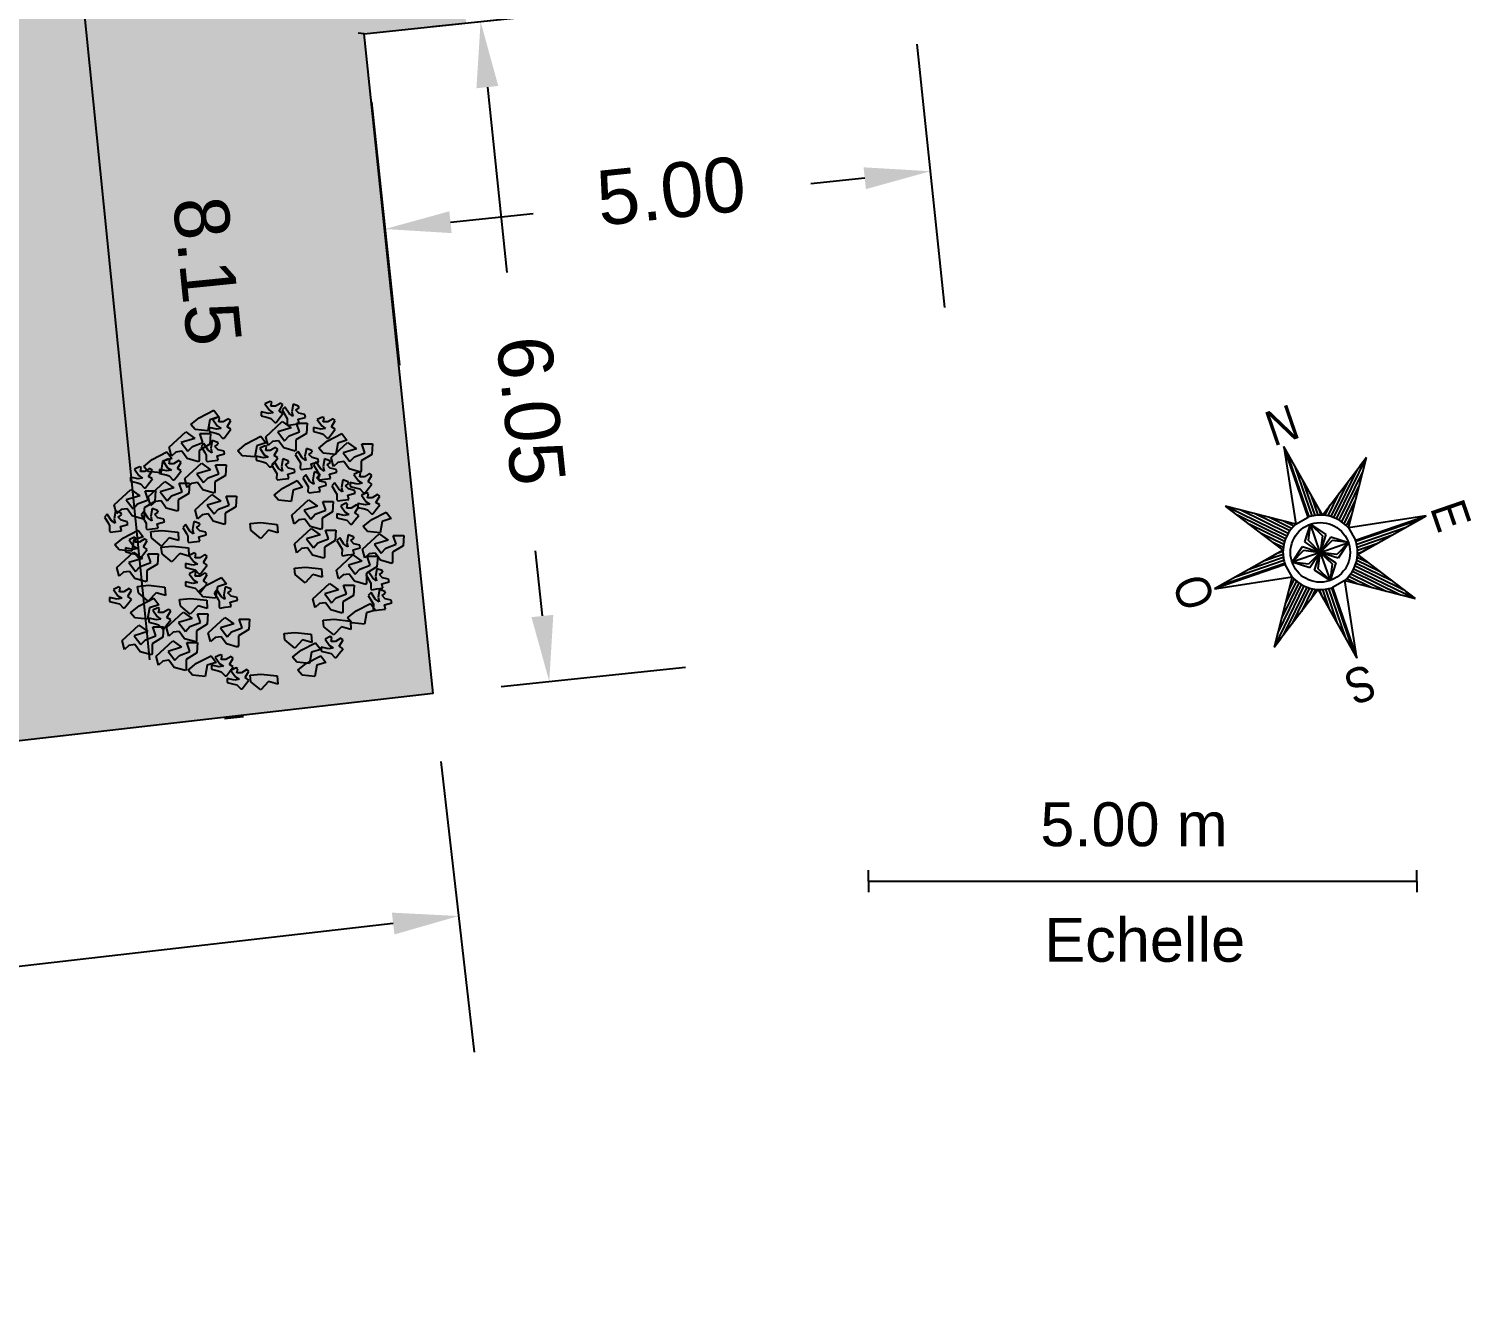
# Model space of a CAD drawing. Header units: millimetres. Extents: x 2334 to 13061, y 1687 to 13341.
# Drawn here: x 2356.39 to 2369.55, y 1702.12 to 1713.74 of the extents above; entities that cross this region are included whole.
import ezdxf

# ---------------------------------------------------------------- set-up
doc = ezdxf.new("R2010")
doc.units = ezdxf.units.MM
doc.linetypes.add('PTS_EXT', pattern=[999999, 0, -999999])
for name, color, linetype in [('Cotations Lot', 5, 'Continuous'), ('Espaces verts', 82, 'Continuous'), ('LimitesConstr', 1, 'Continuous'), ('LimitesLot', 5, 'Continuous'), ('Texte', 7, 'Continuous')]:
    doc.layers.add(name, color=color, linetype=linetype)
doc.styles.get("Standard").update_dxf_attribs({"font": 'arial.ttf'})
doc.dimstyles.new('ISO-25', dxfattribs={"dimtxt": 2.5, "dimasz": 2.5, "dimexe": 1.25, "dimexo": 0.625, "dimtad": 1, "dimtxsty": 'Standard', "dimcen": 2.5, "dimadec": 0, "dimazin": 0, "dimtfac": 1, "dimtmove": 0, "dimatfit": 3, "dimfxl": 1, "dimarcsym": 0})

# ---------------------------------------------------------------- blocks, each defined once
blk = doc.blocks.new('*D6')
at = {"layer": 'Defpoints', "color": 0, "transparency": 16777216}
for p in [(2356.734, 1715.495), (2357.555, 1707.386), (2357.555, 1707.386)]:
    blk.add_point(p, dxfattribs=at)
at = {"layer": 'LimitesConstr', "color": 0, "lineweight": -2, "transparency": 16777216}
for p, q in [((2357.356, 1715.558), (2357.53, 1715.575)), ((2356.795, 1714.898), (2357.494, 1707.983)), ((2358.177, 1707.449), (2358.351, 1707.467))]:
    blk.add_line(p, q, dxfattribs=at)
at = {"layer": 'LimitesConstr', "color": 0, "transparency": 16777216}
for points in [[(2356.894, 1714.908), (2356.695, 1714.888), (2356.734, 1715.495)], [(2357.594, 1707.993), (2357.395, 1707.973), (2357.555, 1707.386)]]:
    blk.add_solid(points, dxfattribs=at)
at = {"layer": 'LimitesConstr', "color": 0, "transparency": 16777216, "insert": (2358.02, 1711.529), "char_height": 0.5, "attachment_point": 5, "rotation": 275.7775}
blk.add_mtext('8.15', dxfattribs=at)
blk = doc.blocks.new('BRANCHO1', base_point=(16.66, 36.12))
for p, q in [((16.573, 36.1498), (16.6363, 36.2083)), ((16.6707, 36.1837), (16.619, 36.1683)), ((16.619, 36.1683), (16.6449, 36.1344)), ((16.6363, 36.2083), (16.6707, 36.1837)), ((16.6622, 36.1529), (16.7024, 36.1683)), ((16.7283, 36.1621), (16.688, 36.1375)), ((16.7024, 36.1683), (16.6909, 36.2022)), ((16.6909, 36.2022), (16.7311, 36.2022)), ((16.7311, 36.2022), (16.7283, 36.1621)), ((16.5817, 36.1159), (16.573, 36.1498)), ((16.5989, 36.1313), (16.5817, 36.1159)), ((16.6219, 36.1344), (16.5989, 36.1313)), ((16.642, 36.1067), (16.6219, 36.1344)), ((16.6851, 36.0944), (16.642, 36.1067)), ((16.6449, 36.1344), (16.6622, 36.1529)), ((16.688, 36.1005), (16.6851, 36.0944)), ((16.688, 36.1375), (16.688, 36.1005))]:
    blk.add_line(p, q)
blk = doc.blocks.new('BRANCHO2', base_point=(16.83, 36.07))
for p, q in [((16.7826, 36.0972), (16.8244, 36.1012)), ((16.8244, 36.1012), (16.8867, 36.0942)), ((16.7857, 36.0721), (16.7826, 36.0972)), ((16.8235, 36.041), (16.7857, 36.0721)), ((16.8534, 36.0726), (16.8235, 36.041)), ((16.8887, 36.0624), (16.8534, 36.0726)), ((16.8867, 36.0942), (16.8887, 36.0624))]:
    blk.add_line(p, q)
blk = doc.blocks.new('BRANCHO3', base_point=(16.71, 35.96))
for p, q in [((16.6554, 35.9949), (16.6554, 35.9795)), ((16.6841, 35.9887), (16.6554, 35.9949)), ((16.6899, 36.0349), (16.6698, 36.0256)), ((16.6698, 36.0256), (16.687, 36.001)), ((16.7014, 35.9918), (16.6841, 35.9887)), ((16.687, 36.001), (16.7014, 35.9918)), ((16.6956, 36.0318), (16.6899, 36.0349)), ((16.6927, 36.0165), (16.6956, 36.0318)), ((16.71, 36.0165), (16.6927, 36.0165)), ((16.7301, 36.0288), (16.71, 36.0165)), ((16.7243, 35.9979), (16.7387, 36.0226)), ((16.7387, 35.9887), (16.7243, 35.9979)), ((16.7243, 35.9702), (16.7387, 35.9887)), ((16.7387, 36.0226), (16.7301, 36.0288)), ((16.6554, 35.9795), (16.6812, 35.9733)), ((16.6812, 35.9733), (16.6927, 35.9702)), ((16.6927, 35.9702), (16.7071, 35.9548)), ((16.7071, 35.9548), (16.7128, 35.9548)), ((16.7128, 35.9548), (16.7243, 35.9702))]:
    blk.add_line(p, q)
blk = doc.blocks.new('*D37')
at = {"layer": 'Cotations Lot', "color": 0, "lineweight": -2, "transparency": 16777216}
for p, q in [((2364.491, 1713.599), (2364.746, 1711.196)), ((2359.519, 1713.072), (2359.774, 1710.669)), ((2364.018, 1712.376), (2363.526, 1712.323)), ((2360.239, 1711.975), (2360.993, 1712.055))]:
    blk.add_line(p, q, dxfattribs=at)
at = {"layer": 'Cotations Lot', "color": 0, "transparency": 16777216}
for points in [[(2364.007, 1712.475), (2364.028, 1712.276), (2364.615, 1712.439)], [(2360.229, 1712.074), (2360.25, 1711.875), (2359.642, 1711.912)]]:
    blk.add_solid(points, dxfattribs=at)
at = {"layer": 'Defpoints', "color": 0, "transparency": 16777216}
for p in [(2364.426, 1714.221), (2359.453, 1713.693), (2364.615, 1712.439)]:
    blk.add_point(p, dxfattribs=at)
at = {"layer": 'Cotations Lot', "color": 0, "transparency": 16777216, "insert": (2362.252, 1712.258), "char_height": 0.5, "attachment_point": 5, "rotation": 6.0547}
blk.add_mtext('5.00', dxfattribs=at)
blk = doc.blocks.new('*D40')
at = {"layer": 'Cotations Lot', "color": 0, "lineweight": -2, "transparency": 16777216}
for p, q in [((2360.151, 1707.055), (2360.455, 1704.404)), ((2359.716, 1705.577), (2351.66, 1704.654)), ((2340.181, 1704.766), (2340.485, 1702.115)), ((2340.939, 1703.425), (2348.735, 1704.319))]:
    blk.add_line(p, q, dxfattribs=at)
at = {"layer": 'Cotations Lot', "color": 0, "transparency": 16777216}
for points in [[(2359.705, 1705.677), (2359.728, 1705.478), (2360.312, 1705.646)], [(2340.928, 1703.525), (2340.95, 1703.326), (2340.343, 1703.357)]]:
    blk.add_solid(points, dxfattribs=at)
at = {"layer": 'Defpoints', "color": 0, "transparency": 16777216}
for p in [(2360.08, 1707.676), (2340.11, 1705.387), (2340.343, 1703.357)]:
    blk.add_point(p, dxfattribs=at)
at = {"layer": 'Cotations Lot', "color": 0, "transparency": 16777216, "insert": (2350.19, 1704.556), "char_height": 0.5, "attachment_point": 5, "rotation": 6.5385}
blk.add_mtext('20.10', dxfattribs=at)
blk = doc.blocks.new('*D41')
at = {"layer": 'Cotations Lot', "color": 0, "lineweight": -2, "transparency": 16777216}
for p, q in [((2360.075, 1713.758), (2361.757, 1713.933)), ((2360.576, 1713.207), (2360.752, 1711.517)), ((2361.078, 1708.383), (2361.016, 1708.976)), ((2360.701, 1707.74), (2362.383, 1707.915))]:
    blk.add_line(p, q, dxfattribs=at)
at = {"layer": 'Cotations Lot', "color": 0, "transparency": 16777216}
for points in [[(2360.675, 1713.217), (2360.476, 1713.196), (2360.514, 1713.804)], [(2361.177, 1708.393), (2360.978, 1708.372), (2361.14, 1707.786)]]:
    blk.add_solid(points, dxfattribs=at)
at = {"layer": 'Defpoints', "color": 0, "transparency": 16777216}
for p in [(2360.514, 1713.804), (2359.453, 1713.693), (2360.08, 1707.676)]:
    blk.add_point(p, dxfattribs=at)
at = {"layer": 'Cotations Lot', "color": 0, "transparency": 16777216, "insert": (2360.973, 1710.256), "char_height": 0.5, "attachment_point": 5, "rotation": 275.9401}
blk.add_mtext('6.05', dxfattribs=at)

msp = doc.modelspace()

# ---------------------------------------------------------------- hatches: boundary and pattern name
at = {"layer": 'Espaces verts', "transparency": 33554508}
h = msp.add_hatch(color=256, dxfattribs=at)
h.dxf.hatch_style = 1
h.paths.add_polyline_path([(2339.182, 1725.515), (2340.11, 1705.387), (2360.08, 1707.676), (2359.453, 1713.693), (2360.382, 1713.792), (2359.934, 1717.995), (2356.734, 1717.995), (2356.734, 1715.495), (2348.234, 1715.495), (2348.234, 1717.995), (2344.734, 1717.995), (2344.734, 1724.595), (2347.634, 1724.595), (2347.634, 1728.595), (2341.892, 1728.595)])

# ---------------------------------------------------------------- linework, layer by layer
at = {"linetype": 'PTS_EXT', "transparency": 33554636}
for p, q in [((2368.191, 1709.303), (2367.84, 1709.928)), ((2367.84, 1709.928), (2367.948, 1709.219)), ((2368.594, 1709.828), (2368.191, 1709.303)), ((2368.428, 1709.187), (2368.594, 1709.828)), ((2367.308, 1709.385), (2367.833, 1708.982)), ((2367.948, 1709.219), (2367.308, 1709.385)), ((2369.137, 1709.295), (2368.428, 1709.187)), ((2368.512, 1708.945), (2369.137, 1709.295)), ((2367.833, 1708.982), (2367.208, 1708.631)), ((2369.036, 1708.542), (2368.512, 1708.945)), ((2367.208, 1708.631), (2367.916, 1708.74)), ((2367.916, 1708.74), (2367.751, 1708.099)), ((2367.751, 1708.099), (2368.153, 1708.624)), ((2368.153, 1708.624), (2368.504, 1707.999)), ((2368.504, 1707.999), (2368.396, 1708.707)), ((2368.396, 1708.707), (2369.036, 1708.542))]:
    msp.add_line(p, q, dxfattribs=at)
at = {"linetype": 'Continuous', "transparency": 33554636}
for p, q in [((2368.191, 1709.303), (2367.84, 1709.928)), ((2368.061, 1709.285), (2367.84, 1709.928)), ((2367.84, 1709.928), (2367.948, 1709.219)), ((2368.061, 1709.285), (2367.84, 1709.928)), ((2367.84, 1709.928), (2367.84, 1709.928)), ((2368.071, 1709.288), (2367.868, 1709.878)), ((2368.191, 1709.303), (2368.594, 1709.828)), ((2368.321, 1709.269), (2368.594, 1709.828)), ((2368.428, 1709.187), (2368.594, 1709.828)), ((2368.097, 1709.295), (2367.942, 1709.745)), ((2368.296, 1709.28), (2368.511, 1709.72)), ((2368.345, 1709.256), (2368.56, 1709.696)), ((2368.125, 1709.3), (2368.017, 1709.613)), ((2368.27, 1709.289), (2368.428, 1709.611)), ((2368.368, 1709.241), (2368.525, 1709.564)), ((2368.152, 1709.303), (2368.091, 1709.48)), ((2368.243, 1709.296), (2368.345, 1709.503)), ((2368.39, 1709.224), (2368.491, 1709.432)), ((2367.948, 1709.219), (2367.308, 1709.385)), ((2367.833, 1708.982), (2367.308, 1709.385)), ((2367.867, 1709.112), (2367.308, 1709.385)), ((2367.856, 1709.087), (2367.416, 1709.302)), ((2367.879, 1709.136), (2367.44, 1709.351)), ((2367.894, 1709.159), (2367.572, 1709.317)), ((2367.911, 1709.181), (2367.704, 1709.283)), ((2367.948, 1709.219), (2368.061, 1709.285)), ((2368.181, 1709.303), (2368.166, 1709.348)), ((2368.216, 1709.301), (2368.262, 1709.395)), ((2368.411, 1709.205), (2368.457, 1709.3)), ((2369.137, 1709.295), (2368.428, 1709.187)), ((2368.494, 1709.074), (2369.137, 1709.295)), ((2368.494, 1709.074), (2369.137, 1709.295)), ((2368.497, 1709.064), (2369.087, 1709.267)), ((2368.512, 1708.945), (2369.137, 1709.295)), ((2369.137, 1709.295), (2369.137, 1709.295)), ((2367.847, 1709.062), (2367.524, 1709.219)), ((2367.84, 1709.035), (2367.632, 1709.136)), ((2367.93, 1709.202), (2367.836, 1709.248)), ((2368.031, 1709.059), (2368.084, 1709.22)), ((2368.064, 1709.07), (2368.084, 1709.22)), ((2368.172, 1708.963), (2368.084, 1709.22)), ((2368.084, 1709.22), (2368.192, 1709.114)), ((2368.084, 1709.22), (2368.224, 1709.125)), ((2368.428, 1709.187), (2368.494, 1709.074)), ((2368.504, 1709.038), (2368.954, 1709.193)), ((2367.835, 1709.007), (2367.74, 1709.053)), ((2367.915, 1708.875), (2368.01, 1709.015)), ((2368.01, 1709.015), (2368.172, 1708.963)), ((2368.172, 1708.963), (2368.031, 1709.059)), ((2368.172, 1708.963), (2368.064, 1709.07)), ((2368.224, 1709.125), (2368.172, 1708.963)), ((2368.192, 1709.114), (2368.172, 1708.963)), ((2368.172, 1708.963), (2368.268, 1709.104)), ((2368.279, 1709.072), (2368.172, 1708.963)), ((2368.172, 1708.963), (2368.429, 1709.052)), ((2368.268, 1709.104), (2368.429, 1709.052)), ((2368.429, 1709.052), (2368.279, 1709.072)), ((2368.429, 1709.052), (2368.323, 1708.943)), ((2368.429, 1709.052), (2368.334, 1708.911)), ((2368.509, 1709.011), (2368.822, 1709.119)), ((2368.512, 1708.983), (2368.689, 1709.044)), ((2367.833, 1708.982), (2367.208, 1708.631)), ((2367.84, 1708.889), (2367.39, 1708.734)), ((2367.835, 1708.916), (2367.523, 1708.808)), ((2367.833, 1708.944), (2367.655, 1708.882)), ((2367.832, 1708.972), (2367.788, 1708.957)), ((2367.915, 1708.875), (2368.021, 1708.983)), ((2368.172, 1708.963), (2367.915, 1708.875)), ((2368.066, 1708.855), (2367.915, 1708.875)), ((2368.077, 1708.823), (2367.915, 1708.875)), ((2368.021, 1708.983), (2368.172, 1708.963)), ((2368.172, 1708.963), (2368.066, 1708.855)), ((2368.172, 1708.963), (2368.077, 1708.823)), ((2368.12, 1708.801), (2368.172, 1708.963)), ((2368.152, 1708.813), (2368.172, 1708.963)), ((2368.323, 1708.943), (2368.172, 1708.963)), ((2368.172, 1708.963), (2368.172, 1708.963)), ((2368.172, 1708.963), (2368.172, 1708.963)), ((2368.172, 1708.963), (2368.172, 1708.963)), ((2368.172, 1708.963), (2368.261, 1708.706)), ((2368.172, 1708.963), (2368.172, 1708.963)), ((2368.172, 1708.963), (2368.281, 1708.857)), ((2368.172, 1708.963), (2368.313, 1708.868)), ((2368.334, 1708.911), (2368.172, 1708.963)), ((2368.505, 1708.892), (2368.712, 1708.791)), ((2368.509, 1708.92), (2368.604, 1708.874)), ((2368.512, 1708.954), (2368.556, 1708.97)), ((2368.512, 1708.945), (2369.036, 1708.542)), ((2367.851, 1708.853), (2367.208, 1708.631)), ((2367.851, 1708.853), (2367.208, 1708.631)), ((2367.847, 1708.862), (2367.257, 1708.659)), ((2367.916, 1708.74), (2367.851, 1708.853)), ((2368.261, 1708.706), (2368.12, 1708.801)), ((2368.261, 1708.706), (2368.152, 1708.813)), ((2368.313, 1708.868), (2368.261, 1708.706)), ((2368.281, 1708.857), (2368.261, 1708.706)), ((2368.433, 1708.745), (2368.641, 1708.644)), ((2368.45, 1708.767), (2368.773, 1708.61)), ((2368.465, 1708.79), (2368.905, 1708.576)), ((2368.478, 1708.814), (2369.036, 1708.542)), ((2368.489, 1708.839), (2368.928, 1708.625)), ((2368.498, 1708.865), (2368.82, 1708.708)), ((2367.208, 1708.631), (2367.916, 1708.74)), ((2367.208, 1708.631), (2367.208, 1708.631)), ((2367.916, 1708.74), (2367.751, 1708.099)), ((2368.023, 1708.658), (2367.751, 1708.099)), ((2368.153, 1708.624), (2367.751, 1708.099)), ((2367.999, 1708.671), (2367.785, 1708.231)), ((2367.976, 1708.685), (2367.819, 1708.363)), ((2368.048, 1708.647), (2367.834, 1708.207)), ((2367.954, 1708.702), (2367.853, 1708.495)), ((2367.933, 1708.721), (2367.887, 1708.627)), ((2368.074, 1708.638), (2367.917, 1708.315)), ((2368.101, 1708.631), (2368, 1708.423)), ((2368.129, 1708.626), (2368.083, 1708.531)), ((2368.153, 1708.624), (2368.504, 1707.999)), ((2368.163, 1708.623), (2368.179, 1708.579)), ((2368.192, 1708.624), (2368.253, 1708.446)), ((2368.22, 1708.627), (2368.327, 1708.314)), ((2368.247, 1708.632), (2368.402, 1708.181)), ((2368.273, 1708.639), (2368.476, 1708.049)), ((2368.396, 1708.707), (2368.283, 1708.642)), ((2368.283, 1708.642), (2368.504, 1707.999)), ((2368.283, 1708.642), (2368.504, 1707.999)), ((2368.504, 1707.999), (2368.396, 1708.707)), ((2368.396, 1708.707), (2369.036, 1708.542)), ((2368.414, 1708.724), (2368.509, 1708.678)), ((2368.504, 1707.999), (2368.504, 1707.999))]:
    msp.add_line(p, q, dxfattribs=at)
at = {"transparency": 33554636}
for p, q in [((2364.053, 1705.964), (2364.053, 1706.064)), ((2369.053, 1705.964), (2369.053, 1706.064)), ((2364.053, 1705.964), (2369.053, 1705.964)), ((2364.053, 1705.964), (2364.053, 1705.864)), ((2369.053, 1705.964), (2369.053, 1705.864))]:
    msp.add_line(p, q, dxfattribs=at)
at = {"linetype": 'Continuous', "transparency": 33554636}
msp.add_circle((2368.172, 1708.963), 0.272, dxfattribs=at)
for start, end in [(86.8485, 109), (41.1515, 86.8486), (131.151, 176.849), (356.849, 19), (176.849, 199), (311.151, 356.849), (221.151, 266.849), (266.849, 289)]:
    msp.add_arc((2368.172, 1708.963), 0.34, start, end, dxfattribs=at)
at = {"layer": 'Espaces verts', "transparency": 33554636}
msp.add_line((2359.453, 1713.693), (2359.396, 1713.699), dxfattribs=at)
at = {"layer": 'LimitesLot'}
for p, q in [((2359.453, 1713.693), (2364.426, 1714.221)), ((2360.08, 1707.676), (2359.453, 1713.693)), ((2360.08, 1707.676), (2340.11, 1705.387))]:
    msp.add_line(p, q, dxfattribs=at)

# ---------------------------------------------------------------- block references
at = {"layer": 'Espaces verts', "transparency": 33554636, "xscale": 2.383188453260405, "yscale": 2.383188453260405, "zscale": 2.383188453260405}
for name, p in [('BRANCHO3', (2358.643, 1710.161)), ('BRANCHO3', (2358.167, 1710.018)), ('BRANCHO3', (2359.12, 1710.018)), ('BRANCHO1', (2357.881, 1709.851)), ('BRANCHO1', (2358.762, 1709.947)), ('BRANCHO3', (2358.596, 1709.756)), ('BRANCHO1', (2359.358, 1709.756)), ('BRANCHO3', (2357.714, 1709.637)), ('BRANCHO3', (2357.452, 1709.565)), ('BRANCHO1', (2358.024, 1709.565)), ('BRANCHO3', (2359.454, 1709.518)), ('BRANCHO1', (2357.38, 1709.327)), ('BRANCHO1', (2357.69, 1709.399)), ('BRANCHO1', (2358.119, 1709.279)), ('BRANCHO1', (2359.001, 1709.232)), ('BRANCHO3', (2359.334, 1709.232)), ('BRANCHO3', (2359.525, 1709.327)), ('BRANCHO2', (2357.619, 1709.089)), ('BRANCHO2', (2358.524, 1709.16)), ('BRANCHO1', (2359.025, 1708.97)), ('BRANCHO3', (2357.404, 1708.922)), ('BRANCHO2', (2357.714, 1708.946)), ('BRANCHO1', (2359.644, 1708.922)), ('BRANCHO1', (2357.404, 1708.755)), ('BRANCHO3', (2357.952, 1708.779)), ('BRANCHO1', (2359.406, 1708.731)), ('BRANCHO3', (2357.952, 1708.612)), ('BRANCHO2', (2358.929, 1708.755)), ('BRANCHO3', (2357.261, 1708.469)), ('BRANCHO2', (2357.499, 1708.588)), ('BRANCHO1', (2359.191, 1708.469)), ('BRANCHO2', (2357.881, 1708.469)), ('BRANCHO3', (2357.619, 1708.279)), ('BRANCHO1', (2357.857, 1708.207)), ('BRANCHO1', (2358.238, 1708.159)), ('BRANCHO2', (2359.191, 1708.279)), ('BRANCHO1', (2357.452, 1708.088)), ('BRANCHO2', (2358.834, 1708.159)), ('BRANCHO1', (2357.762, 1707.945)), ('BRANCHO3', (2359.191, 1708.016)), ('BRANCHO3', (2358.19, 1707.85)), ('BRANCHO3', (2358.333, 1707.73)), ('BRANCHO2', (2358.524, 1707.778))]:
    msp.add_blockref(name, p, dxfattribs=at)
at = {"layer": 'Espaces verts', "transparency": 33554636}
for name, p, xscale, yscale, zscale, rotation in [('BRANCHO3', (2358.762, 1710.137), 2.383188453260406, 2.383188453260406, 2.383188453260406, 315.0000000000102), ('BRANCHO2', (2358, 1710.137), 2.383188453260404, 2.383188453260404, 2.383188453260404, 33.69006752598447), ('BRANCHO2', (2359.168, 1709.923), 2.383188453260404, 2.383188453260404, 2.383188453260404, 33.69006752598447), ('BRANCHO3', (2358.024, 1709.804), 2.383188453260406, 2.383188453260406, 2.383188453260406, 315.0000000000102), ('BRANCHO2', (2358.429, 1709.899), 2.383188453260404, 2.383188453260404, 2.383188453260404, 33.69006752598447), ('BRANCHO3', (2358.882, 1709.732), 2.383188453260406, 2.383188453260406, 2.383188453260406, 315.0000000000102), ('BRANCHO2', (2357.571, 1709.756), 2.383188453260404, 2.383188453260404, 2.383188453260404, 33.69006752598447), ('BRANCHO3', (2358.667, 1709.637), 2.383188453260406, 2.383188453260406, 2.383188453260406, 315.0000000000102), ('BRANCHO3', (2359.048, 1709.637), 2.383188453260406, 2.383188453260406, 2.383188453260406, 315.0000000000102), ('BRANCHO3', (2358.953, 1709.518), 2.383188453260406, 2.383188453260406, 2.383188453260406, 315.0000000000102), ('BRANCHO3', (2359.215, 1709.446), 2.383188453260406, 2.383188453260406, 2.383188453260406, 315.0000000000102), ('BRANCHO2', (2358.762, 1709.494), 2.383188453260404, 2.383188453260404, 2.383188453260404, 33.69006752598447), ('BRANCHO3', (2357.476, 1709.184), 2.383188453260406, 2.383188453260406, 2.383188453260406, 315.0000000000102), ('BRANCHO3', (2357.142, 1709.16), 2.383188453260406, 2.383188453260406, 2.383188453260406, 315.0000000000102), ('BRANCHO3', (2357.857, 1709.065), 2.383188453260406, 2.383188453260406, 2.383188453260406, 315.0000000000102), ('BRANCHO2', (2359.573, 1709.208), 2.383188453260404, 2.383188453260404, 2.383188453260404, 33.69006752598447), ('BRANCHO2', (2357.309, 1709.041), 2.383188453260404, 2.383188453260404, 2.383188453260404, 33.69006752598447), ('BRANCHO3', (2359.263, 1708.946), 2.383188453260406, 2.383188453260406, 2.383188453260406, 315.0000000000102), ('BRANCHO2', (2358.071, 1708.612), 2.383188453260404, 2.383188453260404, 2.383188453260404, 33.69006752598447), ('BRANCHO3', (2359.525, 1708.636), 2.383188453260406, 2.383188453260406, 2.383188453260406, 315.0000000000102), ('BRANCHO3', (2358.143, 1708.469), 2.383188453260406, 2.383188453260406, 2.383188453260406, 315.0000000000102), ('BRANCHO3', (2359.549, 1708.445), 2.383188453260406, 2.383188453260406, 2.383188453260406, 315.0000000000102), ('BRANCHO2', (2357.452, 1708.421), 2.383188453260404, 2.383188453260404, 2.383188453260404, 33.69006752598447), ('BRANCHO2', (2359.43, 1708.374), 2.383188453260404, 2.383188453260404, 2.383188453260404, 33.69006752598447), ('BRANCHO2', (2358.929, 1708.016), 2.383188453260404, 2.383188453260404, 2.383188453260404, 33.69006752598447), ('BRANCHO2', (2357.976, 1707.897), 2.383188453260404, 2.383188453260404, 2.383188453260404, 33.69006752598447), ('BRANCHO2', (2358.977, 1707.897), 2.383188453260404, 2.383188453260404, 2.383188453260404, 33.69006752598447)]:
    msp.add_blockref(name, p, dxfattribs=dict(at, xscale=xscale, yscale=yscale, zscale=zscale, rotation=rotation))

# ---------------------------------------------------------------- texts
at = {"linetype": 'Continuous', "transparency": 33554636, "width": 0.85}
for s, rotation, p in [('N', 19, (2367.745, 1709.927)), ('E', 289, (2369.171, 1709.367)), ('O', 109, (2367.217, 1708.512)), ('S', 199, (2368.607, 1707.95))]:
    msp.add_text(s, height=0.32, rotation=rotation, dxfattribs=at).set_placement(p)
at = {"layer": 'Texte', "transparency": 33554636, "char_height": 0.4, "attachment_point": 1}
for s, insert in [('5.00 m', (2365.619, 1706.683)), ('Echelle', (2365.655, 1705.629))]:
    msp.add_mtext_dynamic_manual_height_columns(s, width=2.51012, gutter_width=12.5, heights=[0.53], dxfattribs=dict(at, insert=insert))

# ---------------------------------------------------------------- dimensions: what is measured, and where the dimension line sits
at = {"layer": 'Cotations Lot', "transparency": 33554636}
for base, p1, p2, angle, picture, middle in [((2364.615, 1712.439), (2359.453, 1713.693), (2364.426, 1714.221), 6.0547, '*D37', (2362.252, 1712.258)), ((2360.514, 1713.804), (2360.08, 1707.676), (2359.453, 1713.693), 95.9401, '*D41', (2360.973, 1710.256)), ((2340.343, 1703.357), (2360.08, 1707.676), (2340.11, 1705.387), 186.5385, '*D40', (2350.19, 1704.556))]:
    dim = msp.add_linear_dim(base=base, p1=p1, p2=p2, angle=angle, dimstyle='ISO-25', override={"dimtxt": 0.5, "dimasz": 0.6, "dimzin": 0, "dimdsep": 46, "dimtmove": 2}, dxfattribs=at)
    dim.commit()
    dim.dimension.update_dxf_attribs({"geometry": picture, "text_midpoint": middle, "dimtype": 161})
at = {"layer": 'LimitesConstr'}
dim = msp.add_aligned_dim(p1=(2356.734, 1715.495), p2=(2357.555, 1707.386), distance=0, dimstyle='ISO-25', override={"dimtxt": 0.5, "dimasz": 0.6, "dimexe": 0.8, "dimdsep": 46}, dxfattribs=at)
dim.commit()
dim.dimension.update_dxf_attribs({"geometry": '*D6', "text_midpoint": (2358.02, 1711.529)})

doc.saveas('drawing.dxf')
